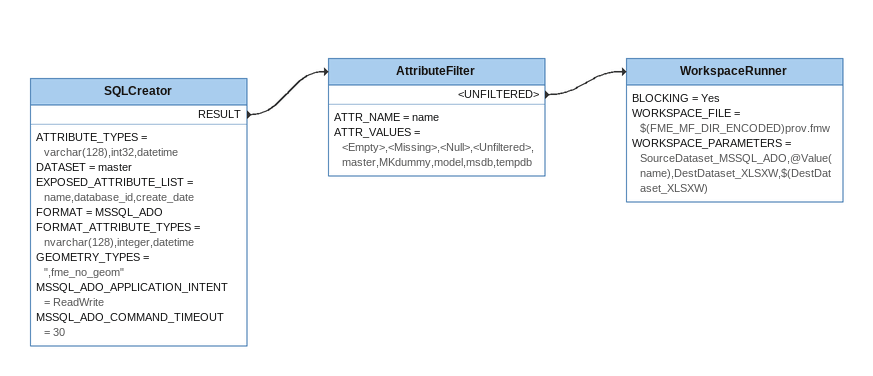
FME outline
SQLCreator
    ATTRIBUTE_TYPES = varchar(128),int32,datetime
    DATASET = master
    EXPOSED_ATTRIBUTE_LIST = name,database_id,create_date
    FORMAT = MSSQL_ADO
    FORMAT_ATTRIBUTE_TYPES = nvarchar(128),integer,datetime
    GEOMETRY_TYPES = ",fme_no_geom"
    MSSQL_ADO_APPLICATION_INTENT = ReadWrite
    MSSQL_ADO_COMMAND_TIMEOUT = 30
    RESULT -> AttributeFilter
AttributeFilter
    ATTR_NAME = name
    ATTR_VALUES = <Empty>,<Missing>,<Null>,<Unfiltered>,master,MKdummy,model,msdb,tempdb
    <UNFILTERED> -> WorkspaceRunner
WorkspaceRunner
    BLOCKING = Yes
    WORKSPACE_FILE = $(FME_MF_DIR_ENCODED)prov.fmw
    WORKSPACE_PARAMETERS = SourceDataset_MSSQL_ADO,@Value(name),DestDataset_XLSXW,$(DestDataset_XLSXW)
